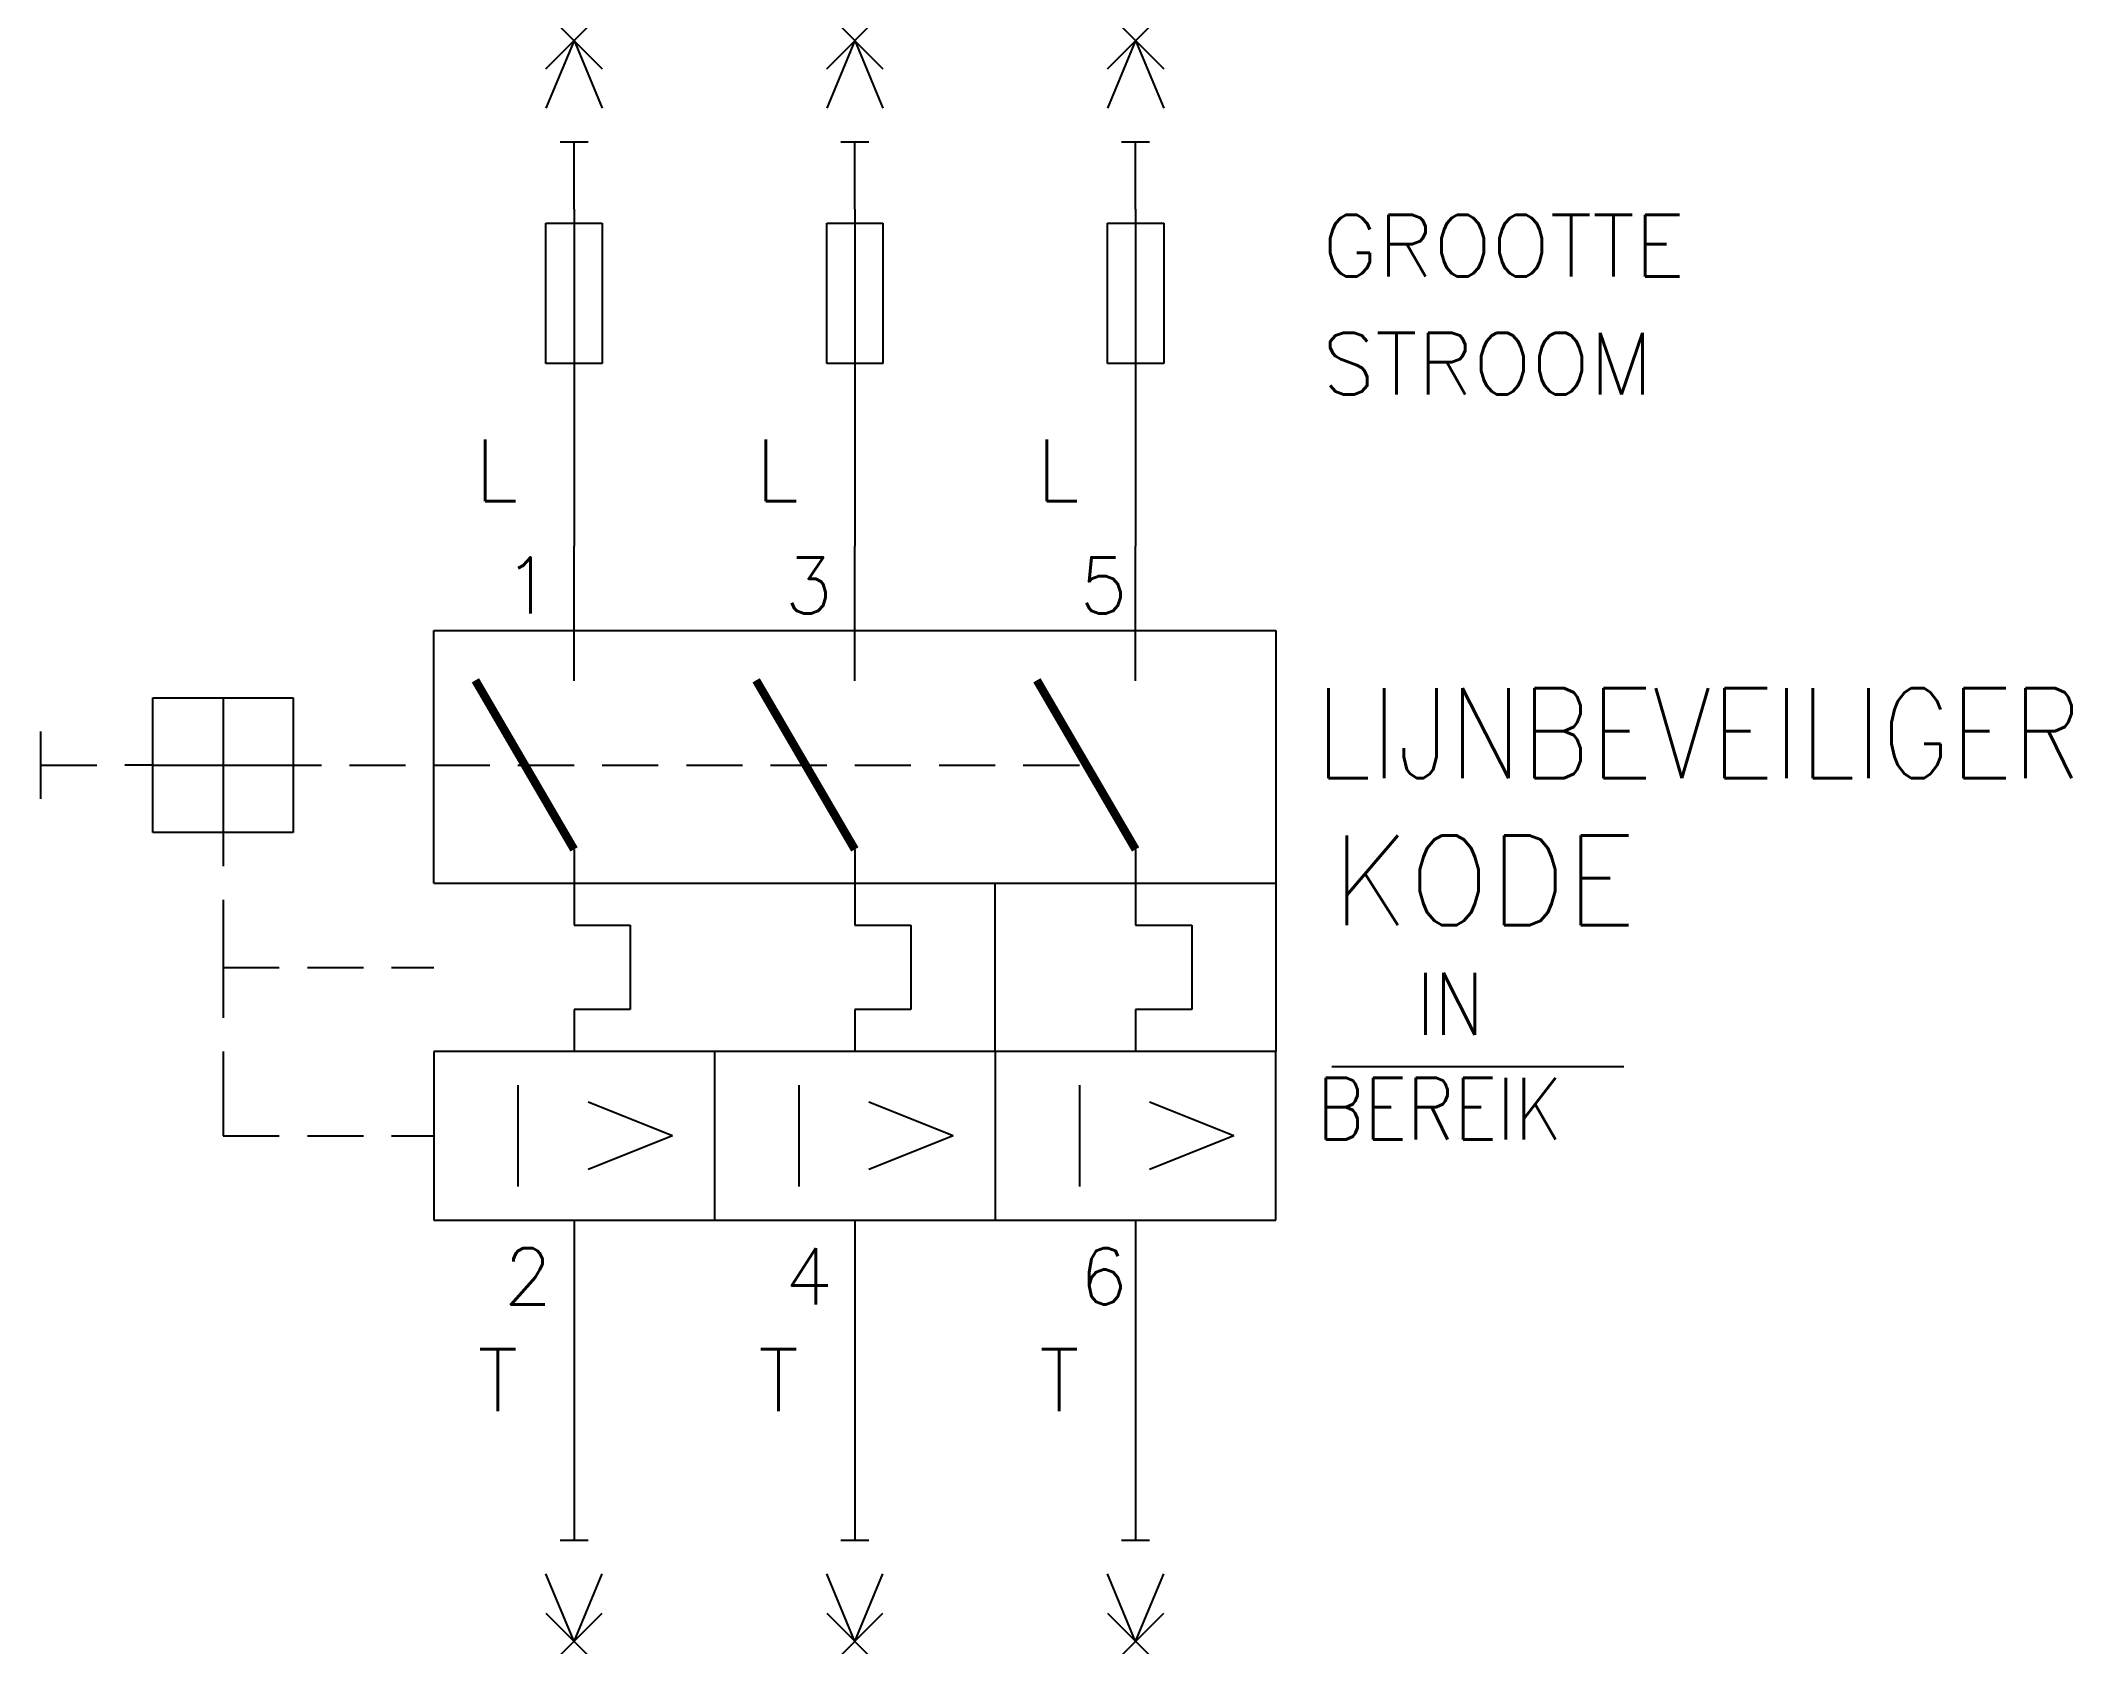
# Model space of a CAD drawing. Extents: x 61 to 133.3, y 18 to 75.
import ezdxf
from ezdxf.enums import TextEntityAlignment as Align

# ---------------------------------------------------------------- set-up
doc = ezdxf.new("R2010")
doc.units = 0
doc.header["$PDMODE"] = 3
doc.linetypes.add('DASHED', pattern=[0])
for name, color, linetype in [('1', 8, 'CONTINUOUS'), ('10', 8, 'DASHED'), ('11', 30, 'CONTINUOUS'), ('12', 30, 'DASHED'), ('3', 30, 'CONTINUOUS'), ('C', 7, 'CONTINUOUS')]:
    doc.layers.add(name, color=color, linetype=linetype)
doc.styles.get("Standard").update_dxf_attribs({"font": 'txt.shx'})

msp = doc.modelspace()

# ---------------------------------------------------------------- linework, layer by layer
at = {"layer": '1', "color": 0}
for p, q in [((80, 75), (79, 72.6)), ((80, 75), (81, 72.6)), ((90, 75), (89, 72.6)), ((90, 75), (91, 72.6)), ((100, 75), (99, 72.6)), ((100, 75), (101, 72.6)), ((79.5, 71.4), (80.5, 71.4)), ((80, 69), (80, 71.4)), ((89.5, 71.4), (90.5, 71.4)), ((90, 69), (90, 71.4)), ((99.5, 71.4), (100.5, 71.4)), ((100, 69), (100, 71.4)), ((80, 69), (80, 63)), ((90, 69), (90, 63)), ((100, 69), (100, 63)), ((79, 68.5), (81, 68.5)), ((79, 63.5), (79, 68.5)), ((81, 68.5), (81, 63.5)), ((89, 63.5), (89, 68.5)), ((89, 68.5), (91, 68.5)), ((91, 68.5), (91, 63.5)), ((99, 63.5), (99, 68.5)), ((99, 68.5), (101, 68.5)), ((101, 68.5), (101, 63.5)), ((81, 63.5), (79, 63.5)), ((80, 63), (80, 57)), ((91, 63.5), (89, 63.5)), ((90, 63), (90, 57)), ((101, 63.5), (99, 63.5)), ((100, 63), (100, 57)), ((80, 52.2), (80, 57)), ((90, 52.2), (90, 57)), ((100, 52.2), (100, 57)), ((75, 45), (75, 54)), ((75, 54), (105, 54)), ((105, 54), (105, 45)), ((65, 51.6), (70, 51.6)), ((65, 46.8), (65, 51.6)), ((67.5, 51.6), (67.5, 46.8)), ((70, 51.6), (70, 46.8)), ((61, 50.4), (61, 48)), ((61, 49.2), (63, 49.2)), ((65, 49.2), (64, 49.2)), ((65, 49.2), (70, 49.2)), ((70, 49.2), (71, 49.2)), ((72, 49.2), (74, 49.2)), ((75, 49.2), (77, 49.2)), ((78, 49.2), (80, 49.2)), ((81, 49.2), (83, 49.2)), ((84, 49.2), (86, 49.2)), ((87, 49.2), (89, 49.2)), ((90, 49.2), (92, 49.2)), ((93, 49.2), (95, 49.2)), ((96, 49.2), (98, 49.2)), ((70, 46.8), (65, 46.8)), ((67.5, 46.8), (67.5, 45.6)), ((80, 46.2), (80, 45)), ((90, 46.2), (90, 45)), ((100, 46.2), (100, 45)), ((75, 45), (105, 45)), ((80, 45), (80, 43.5)), ((90, 45), (90, 43.5)), ((95, 39), (95, 45)), ((100, 45), (100, 43.5)), ((105, 45), (105, 39)), ((67.5, 44.4), (67.5, 40.2)), ((80, 43.5), (82, 43.5)), ((82, 43.5), (82, 40.5)), ((90, 43.5), (92, 43.5)), ((92, 43.5), (92, 40.5)), ((100, 43.5), (102, 43.5)), ((102, 43.5), (102, 40.5)), ((67.5, 42), (69.5, 42)), ((70.5, 42), (72.5, 42)), ((73.5, 42), (75, 42)), ((82, 40.5), (80, 40.5)), ((80, 40.5), (80, 39)), ((92, 40.5), (90, 40.5)), ((90, 40.5), (90, 39)), ((102, 40.5), (100, 40.5)), ((100, 40.5), (100, 39)), ((67.5, 39), (67.5, 36)), ((75, 39), (75, 33)), ((105, 39), (75, 39)), ((85, 39), (85, 33)), ((95, 39), (95, 33)), ((105, 33), (105, 39)), ((106.992, 38.476), (117.39, 38.476)), ((83.5, 36), (80.5, 37.2)), ((93.5, 36), (90.5, 37.2)), ((103.5, 36), (100.5, 37.2)), ((67.5, 36), (69.5, 36)), ((70.5, 36), (72.5, 36)), ((73.5, 36), (75, 36)), ((83.5, 36), (80.5, 34.8)), ((93.5, 36), (90.5, 34.8)), ((103.5, 36), (100.5, 34.8)), ((75, 33), (105, 33)), ((80, 33), (80, 30)), ((90, 33), (90, 30)), ((100, 33), (100, 30)), ((80, 30), (80, 21.6)), ((90, 30), (90, 21.6)), ((100, 30), (100, 21.6)), ((79.5, 21.6), (80.5, 21.6)), ((89.5, 21.6), (90.5, 21.6)), ((99.5, 21.6), (100.5, 21.6)), ((80, 18), (79, 20.4)), ((80, 18), (81, 20.4)), ((90, 18), (89, 20.4)), ((90, 18), (91, 20.4)), ((100, 18), (99, 20.4)), ((100, 18), (101, 20.4))]:
    msp.add_line(p, q, dxfattribs=at)
at = {"layer": '1', "color": 0, "const_width": 0.3}
for points in [[(80, 46.2), (76.485, 52.222)], [(90, 46.2), (86.485, 52.222)], [(100, 46.2), (96.485, 52.222)]]:
    msp.add_lwpolyline(points, dxfattribs=at)
at = {"layer": '3', "color": 0}
for p, q in [((78, 37.8), (78, 34.2)), ((88, 37.8), (88, 34.2)), ((98, 37.8), (98, 34.2))]:
    msp.add_line(p, q, dxfattribs=at)
at = {"layer": 'C', "color": 0}
for p in [(80, 75), (90, 75), (100, 75), (80, 18), (90, 18), (100, 18)]:
    msp.add_point(p, dxfattribs=at)

# ---------------------------------------------------------------- texts
at = {"layer": '1', "color": 0}
for s, p in [('1', (77.5, 54.6)), ('3', (87.5, 54.6)), ('5', (98, 54.6)), ('2', (77.5, 30)), ('4', (87.5, 30)), ('6', (98, 30))]:
    msp.add_text(s, height=2, dxfattribs=at).set_placement(p)
for tag, p, s in [('GROOTTE', (106.649, 66.6), '-T'), ('STROOM', (106.649, 62.4), 'A')]:
    msp.add_attdef(tag, p, s, height=2.2, dxfattribs=at)
at = {"layer": '1', "color": 0, "width": 0.85}
for tag, p in [('IN', (110, 39.6)), ('BEREIK', (106.459, 35.871))]:
    msp.add_attdef(tag, p, 'In', height=2.2, dxfattribs=at)
at = {"layer": '10', "color": 0, "width": 0.95, "flags": 2}
for tag, text, p in [('L', 'L1', (78, 58.6)), ('L', 'L2', (88, 58.6)), ('L', 'L3', (98, 58.6)), ('T', 'T1', (78, 26.2)), ('T', 'T2', (88, 26.2)), ('T', 'T3', (98, 26.2))]:
    msp.add_attdef(tag, text=text, height=2.2, dxfattribs=at).set_placement(p, align=Align.RIGHT)
at = {"layer": '11', "color": 0, "width": 0.85, "flags": 2}
msp.add_attdef('LIJNBEVEILIGER', (106.402, 48.74), 'CODIS', height=3.2, dxfattribs=at)
at = {"layer": '12', "color": 0, "width": 0.95}
msp.add_attdef('KODE', (107, 43.5), '-Q', height=3.2, dxfattribs=at)

doc.saveas('drawing.dxf')
